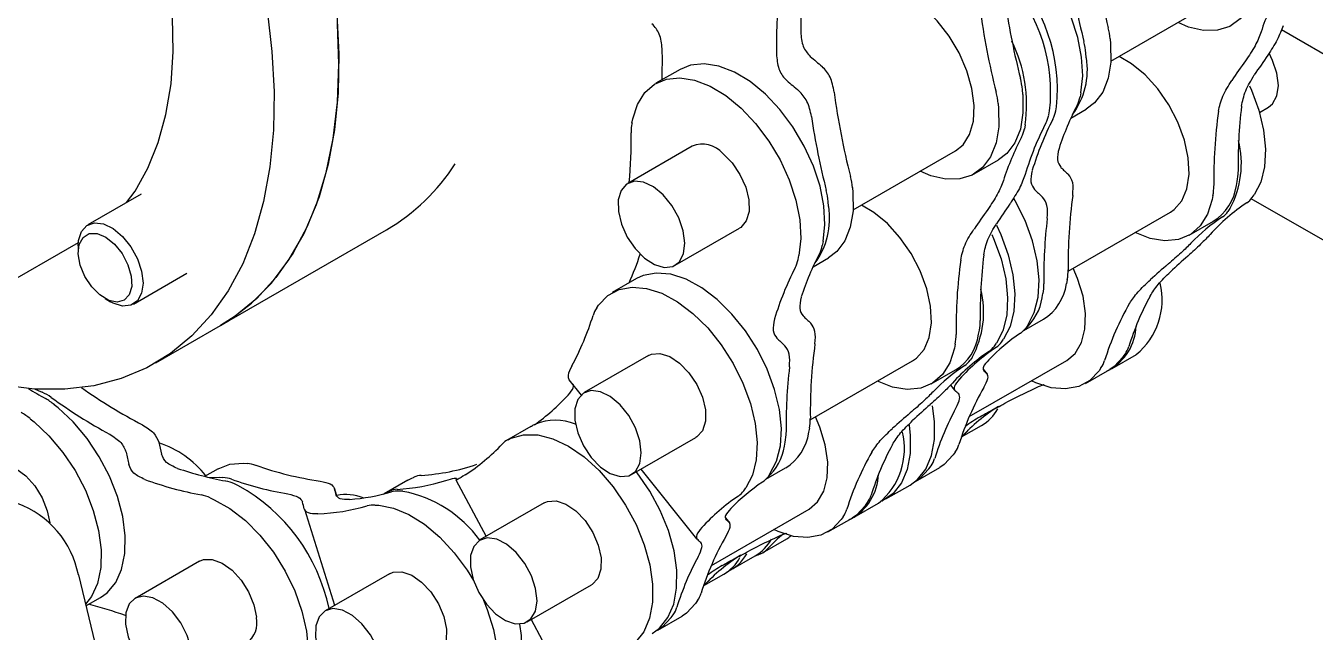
# Model space of a CAD drawing. Header units: millimetres. Extents: x 0 to 11880, y 0 to 8400.
# Drawn here: x 6542.7 to 6655.5, y 1397 to 1450.1 of the extents above; entities that cross this region are included whole.
import ezdxf

# ---------------------------------------------------------------- set-up
doc = ezdxf.new("R2010")
doc.units = ezdxf.units.MM
doc.header["$LTSCALE"] = 20
doc.layers.add('ANNOTAZIONI', color=7, linetype='Continuous')
doc.styles.get("Standard").update_dxf_attribs({"font": 'arial.ttf'})
doc.dimstyles.new('SLDDIMSTYLE2', dxfattribs={"dimtxt": 0.18, "dimasz": 66.04, "dimexe": 0, "dimexo": 0.0625, "dimgap": 0, "dimtad": 0, "dimtih": 1, "dimtoh": 1, "dimdec": 0, "dimrnd": 1e-09, "dimzin": 0, "dimdsep": 46, "dimtxsty": 'Standard', "dimsah": 1, "dimcen": 0.09, "dimadec": 0, "dimazin": 0, "dimtfac": 66.04, "dimtdec": 0, "dimtofl": 0, "dimtmove": 0, "dimatfit": 3, "dimfxl": 1, "dimfrac": 2, "dimtolj": 1, "dimtzin": 0, "dimarcsym": 0})

msp = doc.modelspace()

# ---------------------------------------------------------------- linework, layer by layer
at = {"color": 7, "linetype": 'Continuous', "lineweight": 25}
for p, q in [((6637.64, 1447.01), (6646.59, 1452.17)), ((6652.55, 1449.79), (6704.48, 1419.81)), ((6637.58, 1448.96), (6637.61, 1448.53)), ((6635.49, 1447.31), (6635.46, 1447.74)), ((6599.96, 1446.3), (6597.84, 1445.08)), ((6629.94, 1444.1), (6629.9, 1444.53)), ((6635.01, 1444.25), (6634.94, 1443.89)), ((6627.78, 1443.3), (6627.81, 1442.87)), ((6632.2, 1442.31), (6632.27, 1442.67)), ((6632.82, 1442.67), (6632.89, 1443.02)), ((6634.13, 1442.03), (6635.48, 1442.81)), ((6650.63, 1442.53), (6651.43, 1442.99)), ((6595.75, 1441.6), (6595.83, 1441.96)), ((6630.15, 1441.44), (6630.08, 1441.08)), ((6601.02, 1439.57), (6595.39, 1436.32)), ((6615.09, 1433.99), (6624.05, 1439.16)), ((6625.68, 1437.15), (6627.8, 1438.37)), ((6615.04, 1435.95), (6615.07, 1435.52)), ((6648.61, 1436.12), (6648.68, 1436.48)), ((6552.83, 1435.38), (6548.16, 1432.68)), ((6612.95, 1434.29), (6612.91, 1434.72)), ((6646.56, 1435.26), (6646.49, 1434.9)), ((6671.95, 1422.26), (6649.91, 1434.98)), ((6649.99, 1435.08), (6650.17, 1435.33)), ((6633.9, 1428.63), (6642.84, 1433.79)), ((6648.05, 1434.11), (6647.87, 1433.85)), ((6559.77, 1423.88), (6574.29, 1432.26)), ((6599.53, 1429.15), (6605.16, 1432.4)), ((6644.48, 1431.78), (6646.6, 1433)), ((6527.62, 1419.75), (6547.34, 1431.14)), ((6612.47, 1431.24), (6612.4, 1430.88)), ((6547.33, 1430.85), (6547.33, 1430.29)), ((6610.28, 1429.65), (6610.35, 1430.01)), ((6611.59, 1429.01), (6612.94, 1429.79)), ((6552.16, 1425.76), (6556.83, 1428.45)), ((6596.15, 1427.98), (6594.02, 1426.76)), ((6633.82, 1427.9), (6633.75, 1427.54)), ((6631.63, 1426.32), (6631.7, 1426.68)), ((6549.67, 1426.24), (6550.16, 1425.95)), ((6592.67, 1425.41), (6592.84, 1425.66)), ((6630.01, 1423.43), (6631.73, 1424.42)), ((6554.11, 1420.61), (6559.77, 1423.88)), ((6626.07, 1423.11), (6626.14, 1423.47)), ((6630.37, 1423.9), (6630.19, 1423.65)), ((6624.02, 1422.24), (6623.95, 1421.89)), ((6627.45, 1422.07), (6627.62, 1422.32)), ((6628.07, 1422.42), (6628.25, 1422.68)), ((6597.2, 1421.25), (6591.58, 1418)), ((6625.5, 1421.09), (6625.33, 1420.84)), ((6637.74, 1420.12), (6639.87, 1421.34)), ((6638.72, 1421.13), (6638.9, 1421.38)), ((6611.35, 1415.62), (6620.3, 1420.78)), ((6621.93, 1418.77), (6624.06, 1419.99)), ((6625.25, 1415.9), (6633.78, 1420.82)), ((6626.84, 1419.61), (6626.49, 1420.06)), ((6635.42, 1418.81), (6637.54, 1420.03)), ((6636.77, 1420.16), (6636.6, 1419.9)), ((6637.46, 1419.97), (6637.28, 1419.88)), ((6590.22, 1419.13), (6591.3, 1417.79)), ((6623.6, 1418.65), (6623.96, 1418.21)), ((6543.57, 1418.31), (6543.83, 1418.2)), ((6543.83, 1418.2), (6544.18, 1418.04)), ((6545.58, 1416.66), (6545.23, 1416.94)), ((6543.11, 1415.72), (6543.46, 1415.43)), ((6586.91, 1415.04), (6584.79, 1413.81)), ((6587.31, 1415.23), (6587.04, 1415.11)), ((6611.28, 1414.89), (6611.2, 1414.53)), ((6624.58, 1414.12), (6626.33, 1415.13)), ((6584.92, 1413.88), (6585.19, 1414)), ((6595.71, 1410.83), (6601.34, 1414.08)), ((6609.08, 1413.3), (6609.16, 1413.66)), ((6624.03, 1412.8), (6623.85, 1412.55)), ((6559.55, 1411.34), (6558.38, 1410.66)), ((6561.78, 1411.82), (6562.1, 1411.8)), ((6596.52, 1411.29), (6601.41, 1405.2)), ((6607.47, 1410.42), (6609.19, 1411.41)), ((6607.82, 1410.89), (6607.65, 1410.64)), ((6620.55, 1410.23), (6622.67, 1411.45)), ((6621.73, 1411.32), (6621.91, 1411.58)), ((6558.78, 1410.57), (6559.66, 1410.6)), ((6559.66, 1410.6), (6559.98, 1410.58)), ((6561.34, 1409.85), (6560.99, 1410.01)), ((6569.95, 1408.96), (6569.74, 1409.64)), ((6576.15, 1410.34), (6574.08, 1409.14)), ((6576.15, 1410.34), (6576.43, 1410.48)), ((6576.43, 1410.48), (6576.69, 1410.6)), ((6580.36, 1410.36), (6583.01, 1405.42)), ((6605.53, 1409.41), (6605.7, 1409.66)), ((6617.95, 1408.69), (6620.07, 1409.91)), ((6558.87, 1408.79), (6559.22, 1408.63)), ((6574.02, 1409.11), (6574.31, 1409.26)), ((6574.31, 1409.26), (6574.57, 1409.38)), ((6575.72, 1409.36), (6575.4, 1409.38)), ((6617.62, 1408.52), (6617.66, 1408.54)), ((6567.1, 1407.79), (6569.75, 1399.38)), ((6573.28, 1408.16), (6573.6, 1408.14)), ((6588.08, 1408.35), (6582.45, 1405.1)), ((6602.71, 1402.88), (6611.24, 1407.81)), ((6615.2, 1407.1), (6617.32, 1408.33)), ((6616.18, 1408.12), (6616.35, 1408.37)), ((6604.3, 1406.6), (6603.95, 1407.04)), ((6612.87, 1405.8), (6615, 1407.02)), ((6614.23, 1407.14), (6614.05, 1406.89)), ((6614.92, 1406.96), (6614.73, 1406.87)), ((6607.18, 1403.98), (6609.3, 1405.21)), ((6557.93, 1403.24), (6552.3, 1399.99)), ((6604.41, 1402.48), (6606.53, 1403.71)), ((6606.78, 1403.79), (6606.45, 1403.66)), ((6606.78, 1403.79), (6607.05, 1403.91)), ((6547.35, 1402.05), (6566.27, 1322.67)), ((6574.55, 1402.15), (6568.92, 1398.9)), ((6602.04, 1401.11), (6603.79, 1402.12)), ((6586.59, 1397.93), (6592.22, 1401.18)), ((6547.99, 1399.33), (6549.28, 1400.07)), ((6601.49, 1399.79), (6601.31, 1399.53)), ((6598.01, 1397.22), (6600.13, 1398.44)), ((6599.19, 1398.31), (6599.37, 1398.56)), ((6586.93, 1398.13), (6589.01, 1394.26))]:
    msp.add_line(p, q, dxfattribs=at)
at = {"color": 7, "linetype": 'Continuous', "lineweight": 25, "flags": 128}
for points in [[(6551.55, 1434.64), (6552.29, 1435.65), (6553.42, 1437.65), (6554.33, 1439.89), (6555, 1442.36), (6555.44, 1445.03), (6555.62, 1447.87), (6555.56, 1450.86), (6555.25, 1453.98), (6554.7, 1457.19), (6553.91, 1460.46), (6553.76, 1460.98)], [(6635.01, 1444.25), (6635.17, 1445.73), (6635.08, 1447.36), (6634.74, 1449.09), (6634.16, 1450.86), (6633.36, 1452.61), (6632.37, 1454.27), (6631.22, 1455.8), (6629.96, 1457.14), (6629.75, 1457.33)], [(6650.36, 1455.89), (6650.37, 1454.3), (6650.14, 1452.87), (6649.66, 1451.67), (6648.95, 1450.72), (6648.04, 1450.06), (6646.96, 1449.72), (6645.74, 1449.7), (6644.43, 1450.01), (6643.51, 1450.4)], [(6624.05, 1439.16), (6624.71, 1439.7), (6625.28, 1440.61), (6625.61, 1441.77), (6625.68, 1443.13), (6625.49, 1444.62), (6625.05, 1446.18), (6624.37, 1447.74), (6623.49, 1449.21), (6622.45, 1450.54), (6621.3, 1451.66), (6620.1, 1452.51), (6618.89, 1453.06), (6617.74, 1453.28), (6616.7, 1453.16), (6616.11, 1452.91)], [(6563.84, 1451.51), (6564.27, 1447.88), (6564.46, 1444.36), (6564.4, 1440.98), (6564.09, 1437.76), (6563.53, 1434.72), (6562.74, 1431.89), (6561.71, 1429.28), (6560.44, 1426.91), (6558.96, 1424.8), (6557.27, 1422.97), (6555.39, 1421.43), (6553.32, 1420.18), (6551.07, 1419.24), (6548.68, 1418.61), (6546.15, 1418.3), (6543.49, 1418.31), (6540.74, 1418.65)], [(6569.93, 1451.15), (6570.12, 1447.63), (6570.06, 1444.25), (6569.75, 1441.02), (6569.19, 1437.99), (6568.39, 1435.15), (6567.36, 1432.54), (6566.1, 1430.18), (6564.62, 1428.07), (6562.93, 1426.24), (6561.04, 1424.69), (6559.77, 1423.88)], [(6559.77, 1423.88), (6560.54, 1424.35), (6562.48, 1425.82), (6564.22, 1427.59), (6565.75, 1429.62), (6567.07, 1431.93), (6568.16, 1434.48), (6569.01, 1437.26), (6569.63, 1440.25), (6570, 1443.42), (6570.12, 1446.77), (6570, 1450.26)], [(6637.61, 1448.53), (6637.63, 1446.94), (6637.4, 1445.52), (6636.92, 1444.31), (6636.21, 1443.36), (6635.48, 1442.81)], [(6642.84, 1433.79), (6643.18, 1434.02), (6643.85, 1434.8), (6644.29, 1435.85), (6644.48, 1437.13), (6644.41, 1438.57), (6644.07, 1440.11), (6643.5, 1441.68), (6642.7, 1443.2), (6641.73, 1444.6), (6640.63, 1445.82), (6639.44, 1446.79), (6638.36, 1447.42)], [(6651.43, 1442.99), (6651.78, 1443.28), (6652.16, 1443.97), (6652.29, 1444.89), (6652.16, 1445.96), (6651.78, 1447.09), (6651.47, 1447.71)], [(6612.47, 1431.24), (6612.63, 1432.72), (6612.54, 1434.35), (6612.2, 1436.08), (6611.62, 1437.84), (6610.82, 1439.59), (6609.83, 1441.26), (6608.68, 1442.78), (6607.42, 1444.12), (6606.08, 1445.23), (6604.71, 1446.06), (6603.35, 1446.58), (6602.06, 1446.79), (6600.88, 1446.68), (6599.96, 1446.3)], [(6595.83, 1441.96), (6596.23, 1443.24), (6596.87, 1444.27), (6597.73, 1445.01), (6598.76, 1445.45), (6599.94, 1445.57), (6601.23, 1445.36), (6602.58, 1444.83), (6603.95, 1444), (6605.29, 1442.9), (6606.56, 1441.56), (6607.71, 1440.03), (6608.7, 1438.37), (6609.49, 1436.62), (6610.07, 1434.85), (6610.42, 1433.12), (6610.51, 1431.49), (6610.35, 1430.01)], [(6649.76, 1444.87), (6649.93, 1444.49), (6650.57, 1442.72), (6650.99, 1440.98), (6651.16, 1439.31), (6651.07, 1437.78), (6650.74, 1436.44), (6650.17, 1435.33)], [(6629.94, 1444.1), (6629.95, 1442.51), (6629.72, 1441.08), (6629.24, 1439.88), (6628.53, 1438.93), (6627.8, 1438.37)], [(6627.81, 1442.87), (6627.83, 1441.28), (6627.6, 1439.86), (6627.12, 1438.65), (6626.41, 1437.71), (6625.5, 1437.05), (6624.42, 1436.71), (6623.2, 1436.69), (6621.88, 1436.99), (6620.96, 1437.38)], [(6603.7, 1438.94), (6604.51, 1438.12), (6605.2, 1437.1), (6605.71, 1435.99), (6605.98, 1434.87), (6605.99, 1433.86), (6605.74, 1433.03), (6605.26, 1432.47), (6605.16, 1432.4)], [(6596.85, 1429.78), (6597.72, 1429.22), (6598.57, 1428.97), (6599.32, 1429.05), (6599.9, 1429.46), (6600.27, 1430.17), (6600.39, 1431.1), (6600.24, 1432.17), (6599.85, 1433.3), (6599.25, 1434.38), (6598.49, 1435.31), (6597.63, 1436.01), (6596.76, 1436.42), (6595.96, 1436.51), (6595.28, 1436.26), (6594.8, 1435.69), (6594.56, 1434.87), (6594.57, 1433.85), (6594.84, 1432.74), (6595.34, 1431.62), (6596.03, 1430.61), (6596.85, 1429.78)], [(6615.07, 1435.52), (6615.09, 1433.93), (6614.85, 1432.5), (6614.37, 1431.3), (6613.67, 1430.35), (6612.94, 1429.79)], [(6630.37, 1423.9), (6630.94, 1425.01), (6631.27, 1426.35), (6631.36, 1427.88), (6631.19, 1429.55), (6630.77, 1431.29), (6630.13, 1433.06), (6629.27, 1434.79), (6629.15, 1434.99)], [(6646.49, 1434.9), (6646.08, 1433.62), (6645.44, 1432.59), (6644.59, 1431.85), (6643.55, 1431.41), (6642.37, 1431.29), (6641.08, 1431.5), (6639.76, 1432.01)], [(6620.3, 1420.78), (6620.64, 1421.01), (6621.31, 1421.79), (6621.75, 1422.84), (6621.94, 1424.11), (6621.86, 1425.56), (6621.53, 1427.1), (6620.96, 1428.66), (6620.16, 1430.18), (6619.19, 1431.58), (6618.09, 1432.8), (6616.9, 1433.78), (6615.82, 1434.41)], [(6547.33, 1430.85), (6547.36, 1431.32), (6547.61, 1432.11), (6548.09, 1432.64), (6548.74, 1432.87), (6549.53, 1432.77), (6550.37, 1432.36), (6551.19, 1431.66), (6551.92, 1430.76), (6552.5, 1429.71), (6552.86, 1428.62), (6552.99, 1427.59), (6552.86, 1426.7), (6552.5, 1426.03), (6551.92, 1425.65), (6551.19, 1425.58), (6550.37, 1425.84), (6550.16, 1425.95)], [(6627.63, 1432.65), (6628.01, 1431.84), (6628.65, 1430.07), (6629.07, 1428.32), (6629.24, 1426.65), (6629.15, 1425.12), (6628.82, 1423.78), (6628.25, 1422.68)], [(6548.5, 1427.27), (6547.91, 1428.18), (6547.5, 1429.17), (6547.33, 1430.14), (6547.42, 1430.97), (6547.75, 1431.59), (6548.28, 1431.92), (6548.97, 1431.92), (6549.73, 1431.6), (6550.49, 1431), (6551.16, 1430.17), (6551.66, 1429.2), (6551.95, 1428.21), (6552, 1427.3), (6551.79, 1426.56), (6551.35, 1426.09), (6550.73, 1425.92), (6549.99, 1426.08), (6549.22, 1426.55), (6548.5, 1427.27)], [(6627.22, 1431.85), (6627.38, 1431.48), (6628.03, 1429.71), (6628.45, 1427.96), (6628.61, 1426.3), (6628.53, 1424.77), (6628.2, 1423.42), (6627.62, 1422.32)], [(6633.78, 1420.82), (6634.52, 1421.44), (6635.07, 1422.38), (6635.37, 1423.56), (6635.41, 1424.93), (6635.2, 1426.44), (6634.73, 1428), (6634.35, 1428.89)], [(6607.82, 1410.89), (6608.4, 1411.99), (6608.73, 1413.34), (6608.82, 1414.87), (6608.65, 1416.53), (6608.23, 1418.28), (6607.58, 1420.05), (6606.73, 1421.78), (6605.68, 1423.41), (6604.5, 1424.88), (6603.21, 1426.16), (6601.85, 1427.18), (6600.48, 1427.92), (6599.14, 1428.36), (6597.88, 1428.47), (6596.74, 1428.25), (6596.15, 1427.98)], [(6592.84, 1425.66), (6593.64, 1426.49), (6594.62, 1427.03), (6595.76, 1427.24), (6597.02, 1427.13), (6598.36, 1426.7), (6599.73, 1425.96), (6601.08, 1424.93), (6602.38, 1423.66), (6603.56, 1422.18), (6604.6, 1420.55), (6605.46, 1418.82), (6606.11, 1417.06), (6606.53, 1415.31), (6606.69, 1413.64), (6606.61, 1412.11), (6606.28, 1410.77), (6605.7, 1409.66)], [(6597.2, 1421.25), (6597.45, 1421.36), (6598.2, 1421.43), (6599.05, 1421.16), (6599.92, 1420.58), (6600.74, 1419.74)], [(6623.95, 1421.89), (6623.54, 1420.61), (6622.9, 1419.58), (6622.05, 1418.83), (6621.01, 1418.4), (6619.83, 1418.28), (6618.54, 1418.49), (6617.22, 1419)], [(6638.72, 1421.13), (6637.93, 1420.29), (6637.54, 1420.03)], [(6636.6, 1419.9), (6635.81, 1419.07), (6634.82, 1418.54), (6633.68, 1418.32), (6632.42, 1418.43), (6631.08, 1418.87), (6630.7, 1419.04)], [(6600.74, 1419.74), (6601.42, 1418.72), (6601.91, 1417.61), (6602.17, 1416.49), (6602.17, 1415.49), (6601.91, 1414.67), (6601.42, 1414.12), (6601.34, 1414.08)], [(6592.18, 1412.33), (6592.99, 1411.49), (6593.86, 1410.91), (6594.71, 1410.65), (6595.47, 1410.72), (6596.06, 1411.11), (6596.44, 1411.8), (6596.57, 1412.72), (6596.44, 1413.79), (6596.06, 1414.92), (6595.47, 1416), (6594.71, 1416.94), (6593.86, 1417.66), (6592.99, 1418.08), (6592.18, 1418.18), (6591.5, 1417.95), (6591.01, 1417.4), (6590.75, 1416.59), (6590.75, 1415.58), (6591.01, 1414.47), (6591.5, 1413.35), (6592.18, 1412.33)], [(6549.28, 1400.07), (6549.85, 1400.47), (6550.6, 1401.37), (6551.12, 1402.52), (6551.41, 1403.91), (6551.44, 1405.47), (6551.22, 1407.16), (6550.76, 1408.91), (6550.07, 1410.68), (6549.17, 1412.39), (6548.1, 1413.99), (6546.89, 1415.43), (6545.58, 1416.66)], [(6620.07, 1409.91), (6620.71, 1410.39), (6621.44, 1411.31), (6621.95, 1412.49), (6622.21, 1413.89), (6622.21, 1415.47), (6622.04, 1416.84)], [(6543.46, 1415.43), (6544.76, 1414.21), (6545.98, 1412.77), (6547.05, 1411.17), (6547.95, 1409.45), (6548.64, 1407.69), (6549.1, 1405.93), (6549.32, 1404.24), (6549.29, 1402.68), (6549, 1401.3), (6548.48, 1400.14), (6547.96, 1399.47)], [(6611.24, 1407.81), (6611.97, 1408.43), (6612.52, 1409.36), (6612.83, 1410.54), (6612.87, 1411.92), (6612.65, 1413.43), (6612.18, 1414.99), (6611.81, 1415.88)], [(6585.19, 1414), (6586.28, 1414.32), (6587.51, 1414.3), (6588.83, 1413.96), (6590.2, 1413.31), (6591.56, 1412.37), (6592.88, 1411.17), (6594.1, 1409.75), (6595.19, 1408.16), (6596.11, 1406.45), (6596.82, 1404.69), (6597.31, 1402.93), (6597.55, 1401.23), (6597.54, 1399.66), (6597.28, 1398.25), (6596.78, 1397.07), (6596.05, 1396.15), (6595.12, 1395.53)], [(6586.91, 1415.04), (6586.97, 1415.07), (6587.04, 1415.11)], [(6619.99, 1415.14), (6620.09, 1414.25), (6620.08, 1412.67), (6619.82, 1411.27), (6619.32, 1410.09), (6618.59, 1409.17), (6617.66, 1408.54)], [(6624.71, 1414.26), (6625.1, 1414.64), (6625.17, 1414.72)], [(6623.85, 1412.55), (6623.06, 1411.71), (6622.67, 1411.45)], [(6539.84, 1411.53), (6540.23, 1411.68), (6541.01, 1411.68), (6541.87, 1411.35), (6542.73, 1410.71), (6543.53, 1409.83), (6544.17, 1408.78), (6544.62, 1407.66), (6544.83, 1406.59)], [(6559.55, 1411.34), (6560.59, 1411.74), (6561.78, 1411.82)], [(6597.52, 1396.9), (6598.17, 1397.38), (6598.9, 1398.3), (6599.4, 1399.48), (6599.66, 1400.88), (6599.67, 1402.46), (6599.43, 1404.16), (6598.94, 1405.92), (6598.23, 1407.68), (6597.31, 1409.38), (6596.22, 1410.97), (6596.14, 1411.07)], [(6621.73, 1411.32), (6620.94, 1410.49), (6620.55, 1410.23)], [(6559.22, 1408.63), (6560.59, 1407.86), (6561.94, 1406.81), (6563.22, 1405.51), (6564.4, 1404.02), (6565.42, 1402.38), (6566.26, 1400.64), (6566.89, 1398.87), (6567.28, 1397.13), (6567.42, 1395.47), (6567.31, 1393.96), (6566.95, 1392.64), (6566.36, 1391.56), (6565.55, 1390.75), (6564.54, 1390.25), (6563.39, 1390.07), (6562.12, 1390.21), (6560.77, 1390.68)], [(6588.08, 1408.35), (6588.36, 1408.47), (6589.12, 1408.52), (6589.98, 1408.24), (6590.85, 1407.65), (6591.65, 1406.8), (6592.33, 1405.77)], [(6573.6, 1408.14), (6574.9, 1407.89), (6576.25, 1407.33), (6577.62, 1406.48), (6578.96, 1405.35), (6580.21, 1403.99), (6581.35, 1402.45), (6581.9, 1401.55)], [(6616.18, 1408.12), (6615.38, 1407.28), (6615, 1407.02)], [(6614.05, 1406.89), (6613.26, 1406.06), (6612.28, 1405.52), (6611.14, 1405.31), (6609.88, 1405.42), (6608.54, 1405.85), (6608.16, 1406.03)], [(6582.35, 1400.51), (6583.02, 1399.48), (6583.83, 1398.63), (6584.7, 1398.04), (6585.55, 1397.76), (6586.32, 1397.81), (6586.92, 1398.19), (6587.31, 1398.86), (6587.45, 1399.78), (6587.33, 1400.84), (6586.97, 1401.97), (6586.38, 1403.05), (6585.63, 1404), (6584.79, 1404.73), (6583.92, 1405.17), (6583.1, 1405.29), (6582.41, 1405.07), (6581.91, 1404.54), (6581.64, 1403.74), (6581.62, 1402.74), (6581.87, 1401.63), (6582.35, 1400.51)], [(6592.33, 1405.77), (6592.81, 1404.65), (6593.05, 1403.54), (6593.04, 1402.54), (6592.77, 1401.74), (6592.27, 1401.21), (6592.22, 1401.18)], [(6557.93, 1403.24), (6558.28, 1403.38), (6559.05, 1403.4), (6559.91, 1403.08), (6560.78, 1402.46), (6561.57, 1401.59), (6562.23, 1400.55), (6562.69, 1399.43), (6562.91, 1398.33)], [(6574.55, 1402.15), (6574.86, 1402.28), (6575.63, 1402.31), (6576.49, 1402.01), (6577.36, 1401.41), (6578.16, 1400.55), (6578.82, 1399.51), (6579.29, 1398.39)], [(6602.17, 1401.25), (6602.56, 1401.62), (6602.63, 1401.7)], [(6551.46, 1397.73), (6551.68, 1396.63), (6552.14, 1395.51), (6552.79, 1394.47), (6553.59, 1393.6), (6554.46, 1392.98), (6555.31, 1392.66), (6556.09, 1392.68), (6556.71, 1393.03), (6557.12, 1393.67), (6557.29, 1394.57), (6557.2, 1395.62), (6556.86, 1396.74), (6556.29, 1397.84), (6555.56, 1398.81), (6554.72, 1399.56), (6553.85, 1400.03), (6553.02, 1400.18), (6552.31, 1400), (6551.79, 1399.5), (6551.5, 1398.72), (6551.46, 1397.73)], [(6582.76, 1399.84), (6583.09, 1399.02), (6583.65, 1397.25), (6583.97, 1395.53), (6584.04, 1393.91), (6583.85, 1392.45), (6583.42, 1391.2), (6582.76, 1390.19), (6581.89, 1389.48), (6580.83, 1389.07), (6579.64, 1388.98)], [(6601.31, 1399.53), (6600.52, 1398.7), (6600.13, 1398.44)], [(6568.32, 1395.48), (6568.79, 1394.36), (6569.45, 1393.32), (6570.25, 1392.46), (6571.12, 1391.86), (6571.98, 1391.56), (6572.75, 1391.59), (6573.36, 1391.96), (6573.76, 1392.62), (6573.92, 1393.52), (6573.81, 1394.58), (6573.46, 1395.71), (6572.88, 1396.8), (6572.14, 1397.76), (6571.3, 1398.5), (6570.43, 1398.95), (6569.6, 1399.09), (6568.91, 1398.89), (6568.39, 1398.37), (6568.11, 1397.58), (6568.08, 1396.59), (6568.32, 1395.48)], [(6579.29, 1398.39), (6579.53, 1397.29), (6579.5, 1396.29), (6579.22, 1395.5), (6578.7, 1394.98), (6578.69, 1394.98)], [(6583.99, 1390.69), (6584.01, 1390.7), (6584.88, 1391.42), (6585.54, 1392.42), (6585.97, 1393.67), (6586.16, 1395.13), (6586.09, 1396.75), (6585.94, 1397.74)], [(6599.19, 1398.31), (6598.4, 1397.48), (6598.01, 1397.22)]]:
    msp.add_lwpolyline(points, dxfattribs=at)
at = {"color": 7, "linetype": 'Continuous', "lineweight": 25}
for centre, radius, start, end in [((6700.11, 1465.86), 64.69, 187.5869, 194.2445), ((6617.75, 1444.47), 15.21, 354.5495, 43.3509), ((6698.71, 1464.8), 65.43, 188.4489, 194.2208), ((6653.67, 1449.83), 43.16, 173.8273, 180.3408), ((6617.86, 1444.32), 14.51, 353.4485, 42.2233), ((6652.26, 1448.56), 43.87, 173.8654, 181.401), ((6674.93, 1441.7), 25.41, 152.6494, 161.9248), ((6690.31, 1460.21), 64.69, 187.5869, 194.2445), ((6693.15, 1461.59), 65.43, 188.4489, 194.2208), ((6631.34, 1448.4), 6.26, 5.1476, 14.3316), ((6551.88, 1447.07), 46.53, 357.9241, 1.2938), ((6617.35, 1443.18), 12.91, 352.2733, 25.6682), ((6629.22, 1447.17), 6.26, 5.1476, 14.3316), ((6628.99, 1446.27), 6.59, 323.4587, 9.0865), ((6623.66, 1443.97), 6.26, 5.1476, 14.3316), ((6677.56, 1452.85), 64.69, 187.5869, 194.2445), ((6621.54, 1442.74), 6.26, 5.1476, 14.3316), ((6632.23, 1444.43), 2.77, 333.0055, 348.8512), ((6630.1, 1443.2), 2.77, 333.0055, 348.8512), ((6657.26, 1431.5), 25.41, 152.6494, 161.9248), ((6689, 1436.78), 42.36, 172.0583, 180.8884), ((6691.84, 1437.98), 43.08, 173.2146, 180.842), ((6599.72, 1440.82), 4.04, 168.7549, 181.0559), ((6676.17, 1451.78), 65.43, 188.4489, 194.2208), ((6654.93, 1429.73), 25.86, 152.7081, 163.4302), ((6655.55, 1430.09), 25.86, 152.7081, 163.4302), ((6629.48, 1442.84), 2.77, 333.0055, 348.8512), ((6551.77, 1440.12), 43.91, 355.1321, 0.8052), ((6652.39, 1428.69), 25.41, 152.6494, 161.9248), ((6627.36, 1441.62), 2.77, 333.0055, 348.8512), ((6640.7, 1438.08), 8.35, 331.5788, 13.8593), ((6601.92, 1437.39), 2.36, 41.0526, 112.4676), ((6565.19, 1447.72), 17.94, 300.4747, 327.3373), ((6608.8, 1435.38), 6.26, 5.1476, 14.3316), ((6644.72, 1437.27), 4.04, 348.7549, 1.0559), ((6606.68, 1434.16), 6.26, 5.1476, 14.3316), ((6642.6, 1436.04), 4.04, 348.7549, 1.0559), ((6644.28, 1436.71), 4.37, 301.9996, 352.3203), ((6676.26, 1429.42), 42.36, 172.0583, 180.8884), ((6659.18, 1420.23), 17.33, 123.8792, 137.8858), ((6648.52, 1436.1), 1.79, 304.0729, 325.2668), ((6606.45, 1433.25), 6.59, 323.4587, 9.0865), ((6656.98, 1419.1), 17.21, 123.8483, 135.8788), ((6646.4, 1434.87), 1.79, 304.0729, 325.2668), ((6674.85, 1428.17), 43.08, 173.2146, 180.842), ((6571.51, 1438.31), 26.27, 335.9525, 341.8516), ((6634.71, 1418.49), 25.41, 152.6494, 161.9248), ((6609.68, 1431.41), 2.77, 333.0055, 348.8512), ((6669.29, 1424.96), 43.08, 173.2146, 180.842), ((6633.01, 1417.08), 25.86, 152.7081, 163.4302), ((6607.56, 1430.19), 2.77, 333.0055, 348.8512), ((6666.46, 1423.76), 42.36, 172.0583, 180.8884), ((6629.86, 1428.69), 4.04, 348.7549, 1.0559), ((6618.16, 1425.06), 8.35, 331.5788, 13.8593), ((6627.74, 1427.46), 4.04, 348.7549, 1.0559), ((6629.42, 1428.13), 4.37, 301.9996, 352.3203), ((6635.99, 1426.1), 6.13, 309.1721, 13.9016), ((6594.63, 1424.06), 2.38, 145.4237, 162.9385), ((6626.99, 1427.05), 4.7, 311.8477, 350.9793), ((6660.9, 1413.4), 24.94, 150.1281, 162.7055), ((6663.42, 1414.46), 25.37, 151.7772, 162.6381), ((6568.14, 1432.33), 25.37, 331.7772, 342.6381), ((6622.18, 1424.25), 4.04, 348.7549, 1.0559), ((6639.31, 1408.9), 17.21, 123.8483, 135.8788), ((6628.72, 1424.67), 1.79, 304.0729, 325.2668), ((6635.2, 1424.04), 4.66, 299.046, 357.6259), ((6653.71, 1416.41), 42.36, 172.0583, 180.8884), ((6620.06, 1423.03), 4.04, 348.7549, 1.0559), ((6621.74, 1423.69), 4.37, 301.9996, 352.3203), ((6625.98, 1423.09), 1.79, 304.0729, 325.2668), ((6626.6, 1423.45), 1.79, 304.0729, 325.2668), ((6636.93, 1422.73), 2.38, 325.4237, 342.9385), ((6636.64, 1407.22), 17.33, 123.8792, 137.8858), ((6637.26, 1407.57), 17.33, 123.8792, 137.8858), ((6652.31, 1415.16), 43.08, 173.2146, 180.842), ((6634.44, 1406.09), 17.21, 123.8483, 135.8788), ((6623.85, 1421.86), 1.79, 304.0729, 325.2668), ((6634.81, 1421.51), 2.38, 325.4237, 342.9385), ((6567.77, 1459.05), 47.66, 238.6367, 240.7024), ((6542.18, 1413.72), 4.76, 54.1341, 65.1672), ((6574.38, 1458.53), 50.42, 234.3096, 241.1768), ((6575.92, 1458.82), 49.32, 234.9548, 242.2267), ((6577.29, 1429.43), 17.36, 304.893, 317.8792), ((6648.16, 1406.04), 24.94, 150.1281, 162.7055), ((6541.78, 1412.78), 5.41, 50.3157, 60.4456), ((6646.44, 1404.66), 25.37, 151.7772, 162.6381), ((6637.1, 1402.32), 17.21, 122.7243, 136.7966), ((6624.43, 1418.38), 3.77, 300.3554, 331.2933), ((6539.66, 1411.56), 5.41, 50.3157, 60.4456), ((6589.07, 1410.89), 4.69, 68.3255, 112.1247), ((6607.31, 1415.67), 4.04, 348.7549, 1.0559), ((6634.7, 1401.48), 16.73, 120.5666, 125.8271), ((6605.19, 1414.45), 4.04, 348.7549, 1.0559), ((6606.88, 1415.11), 4.37, 301.9996, 352.3203), ((6613.45, 1413.08), 6.13, 309.1721, 13.9016), ((6551.66, 1405.37), 8.67, 38.109, 71.713), ((6571.86, 1425.28), 17.21, 302.7243, 316.7966), ((6585.64, 1412.34), 1.7, 114.9067, 136.8809), ((6604.44, 1414.04), 4.7, 311.8466, 350.9794), ((6640.88, 1401.45), 25.37, 151.7772, 162.6381), ((6622.07, 1414.15), 2.38, 325.4237, 342.9385), ((6638.36, 1400.38), 24.94, 150.1281, 162.7055), ((6619.95, 1412.93), 2.38, 325.4237, 342.9385), ((6565.79, 1440.12), 30.37, 251.2001, 259.4344), ((6561.9, 1408.97), 2.83, 70.2803, 85.8738), ((6572.79, 1439.71), 29.77, 250.5032, 261.6767), ((6577.44, 1408.95), 1.81, 93.4826, 114.5036), ((6576.15, 1429.32), 18.6, 273.639, 288.9367), ((6612.66, 1411.03), 4.66, 299.046, 357.6259), ((6563.8, 1439.44), 30.93, 249.8655, 259.381), ((6559.78, 1407.75), 2.83, 70.2803, 85.8738), ((6559.59, 1407.01), 3.31, 65.0599, 79.1154), ((6570.82, 1439.01), 30.32, 250.5663, 260.2093), ((6553.58, 1395.85), 16.01, 11.6948, 61.0087), ((6574, 1428.29), 18.8, 273.6893, 286.9566), ((6616.76, 1395.88), 17.21, 123.8483, 135.8788), ((6606.18, 1411.66), 1.79, 304.0729, 325.2668), ((6557.47, 1405.79), 3.31, 65.0599, 79.1154), ((6570.72, 1404.94), 4.14, 68.2322, 100.8406), ((6569.57, 1427.4), 18.81, 274.5572, 285.8945), ((6575.32, 1407.73), 1.81, 93.4826, 114.5036), ((6575.25, 1407.38), 2, 85.9017, 105.5674), ((6573.74, 1398.83), 10.71, 35.733, 79.3408), ((6614.72, 1394.56), 17.33, 123.8792, 137.8858), ((6604.06, 1410.43), 1.79, 304.0729, 325.2668), ((6614.39, 1409.72), 2.38, 325.4237, 342.9385), ((6539.09, 1400.41), 8.41, 11.2019, 69.6856), ((6567.4, 1426.4), 19.04, 272.6907, 285.8444), ((6573.13, 1406.16), 2, 85.9017, 105.5674), ((6612.27, 1408.49), 2.38, 325.4237, 342.9385), ((6625.61, 1393.03), 24.94, 150.1281, 162.7055), ((6604.62, 1406.97), 3.78, 300.3719, 332.2039), ((6620.4, 1392.21), 17.62, 130.231, 136.7178), ((6608.45, 1406.68), 1.7, 300.0504, 314.7958), ((6606.33, 1405.45), 1.7, 294.9067, 316.8809), ((6623.89, 1391.64), 25.37, 151.7772, 162.6381), ((6614.56, 1389.3), 17.21, 122.7243, 136.7966), ((6612.16, 1388.47), 16.73, 120.5666, 125.8271), ((6601.89, 1405.37), 3.77, 300.3554, 331.2933), ((6602.54, 1405.7), 3.72, 294.5953, 330.7556), ((6540.42, 1368.24), 32.19, 69.9675, 75.9573), ((6599.53, 1401.14), 2.38, 325.4237, 342.9385), ((6597.41, 1399.91), 2.38, 325.4237, 342.9385), ((6560.7, 1397.86), 2.26, 307.2704, 11.8504)]:
    msp.add_arc(centre, radius, start, end, dxfattribs=at)
for centre, major_axis, ratio, start_param, end_param in [((6647.68, 1430.41), (47.19, -30.35), 0.134892, 3.924801, 3.958211), ((6682.64, 1416.67), (30.72, 55.07), 0.704433, 1.405964, 1.439374), ((6685.35, 1418.23), (30.72, 55.07), 0.704433, 1.426878, 1.460281), ((6644.98, 1428.85), (47.19, -30.35), 0.134892, 3.945715, 3.979118), ((6668.6, 1408.56), (40.29, -34.47), 0.03048, 3.669254, 3.702664), ((6665.89, 1407), (40.29, -34.47), 0.03048, 3.690168, 3.723571), ((6662.8, 1405.21), (30.72, 55.07), 0.704433, 1.426878, 1.460281), ((6660.1, 1403.65), (30.72, 55.07), 0.704433, 1.405964, 1.439374), ((6674.22, 1391.18), (41.68, 45.65), 0.787081, 1.43271, 1.466113), ((6671.51, 1389.62), (41.68, 45.65), 0.787081, 1.411796, 1.445206), ((6646.06, 1395.55), (40.29, -34.47), 0.03048, 3.669254, 3.702664), ((6643.35, 1393.99), (40.29, -34.47), 0.03048, 3.690168, 3.723571), ((6657.48, 1381.52), (-32.27, 39.1), 0.046831, 6.017641, 6.051051), ((6654.77, 1379.95), (-32.27, 39.1), 0.046831, 5.996734, 6.030137), ((6651.98, 1373.04), (55.01, 27), 0.815056, 1.563443, 1.596854), ((6651.68, 1378.17), (41.68, 45.65), 0.787081, 1.43271, 1.466113), ((6648.97, 1376.61), (41.68, 45.65), 0.787081, 1.411796, 1.445206), ((6550.64, 1456.54), (-7.27, 53.52), 0.063469, 2.491182, 2.524592), ((6547.93, 1454.98), (-7.27, 53.52), 0.063469, 2.470275, 2.503678), ((6556.74, 1454.42), (-23.53, 44.15), 0.069267, 3.179525, 3.212928), ((6555.35, 1455.28), (-14.94, 49.11), 0.025843, 3.476415, 3.509826), ((6552.64, 1453.72), (-14.94, 49.11), 0.025843, 3.49733, 3.530733), ((6634.93, 1368.5), (-32.27, 39.1), 0.046831, 6.017641, 6.051051), ((6632.23, 1366.94), (-32.27, 39.1), 0.046831, 5.996734, 6.030137), ((6629.44, 1360.03), (55.01, 27), 0.815056, 1.563443, 1.596854)]:
    msp.add_ellipse(centre, major_axis=major_axis, ratio=ratio, start_param=start_param, end_param=end_param, dxfattribs=at)
for points, knots in [([(6598.39, 1448.12), (6598.34, 1448.57), (6598.24, 1449.47), (6597.75, 1450.02), (6597.5, 1450.29)], [0, 0, 0, 0, 0.501325, 1, 1, 1, 1]), ([(6610.51, 1449.57), (6610.55, 1449.13), (6610.63, 1448.24), (6611.11, 1447.7), (6611.35, 1447.43)], [0, 0, 0, 0, 0.501749, 1, 1, 1, 1]), ([(6650.78, 1449.59), (6650.63, 1449.19), (6650.32, 1448.41), (6649.72, 1447.5), (6649.41, 1447.05)], [0, 0, 0, 0, 0.501749, 1, 1, 1, 1]), ([(6652.69, 1450.12), (6652.54, 1449.72), (6652.25, 1448.92), (6651.66, 1448), (6651.36, 1447.54)], [0, 0, 0, 0, 0.501325, 1, 1, 1, 1]), ([(6608.4, 1447.48), (6608.45, 1447.03), (6608.55, 1446.14), (6609.04, 1445.59), (6609.29, 1445.32)], [0, 0, 0, 0, 0.501325, 1, 1, 1, 1]), ([(6613.44, 1444.31), (6613.35, 1444.78), (6613.16, 1445.72), (6612.64, 1446.28), (6612.39, 1446.55)], [0, 0, 0, 0, 0.5010918, 1, 1, 1, 1]), ([(6649.06, 1443.07), (6649.15, 1443.51), (6649.33, 1444.4), (6649.9, 1445.34), (6650.18, 1445.81)], [0, 0, 0, 0, 0.501325, 1, 1, 1, 1]), ([(6647.04, 1442.63), (6647.14, 1443.07), (6647.34, 1443.94), (6647.92, 1444.87), (6648.21, 1445.34)], [0, 0, 0, 0, 0.501092, 1, 1, 1, 1]), ([(6611.45, 1442.17), (6611.35, 1442.64), (6611.14, 1443.59), (6610.61, 1444.15), (6610.35, 1444.43)], [0, 0, 0, 0, 0.501325, 1, 1, 1, 1]), ([(6633.1, 1439.38), (6633.02, 1439.03), (6632.85, 1438.32), (6633.13, 1437.93), (6633.27, 1437.73)], [0, 0, 0, 0, 0.501749, 1, 1, 1, 1]), ([(6630.14, 1437.11), (6630, 1436.7), (6629.71, 1435.91), (6629.11, 1434.99), (6628.82, 1434.53)], [0, 0, 0, 0, 0.501325, 1, 1, 1, 1]), ([(6630.76, 1437.46), (6630.69, 1437.1), (6630.54, 1436.38), (6630.83, 1435.98), (6630.97, 1435.77)], [0, 0, 0, 0, 0.501325, 1, 1, 1, 1]), ([(6634.3, 1435.27), (6634.33, 1435.67), (6634.39, 1436.47), (6634.08, 1436.89), (6633.93, 1437.1)], [0, 0, 0, 0, 0.5010918, 1, 1, 1, 1]), ([(6628.24, 1436.57), (6628.09, 1436.18), (6627.78, 1435.39), (6627.17, 1434.49), (6626.87, 1434.04)], [0, 0, 0, 0, 0.501749, 1, 1, 1, 1]), ([(6632.07, 1433.26), (6632.09, 1433.67), (6632.14, 1434.47), (6631.82, 1434.91), (6631.66, 1435.12)], [0, 0, 0, 0, 0.501325, 1, 1, 1, 1]), ([(6624.5, 1429.61), (6624.6, 1430.05), (6624.79, 1430.93), (6625.37, 1431.86), (6625.66, 1432.32)], [0, 0, 0, 0, 0.501092, 1, 1, 1, 1]), ([(6626.52, 1430.05), (6626.61, 1430.5), (6626.79, 1431.39), (6627.35, 1432.33), (6627.64, 1432.8)], [0, 0, 0, 0, 0.501325, 1, 1, 1, 1]), ([(6644.63, 1431.08), (6644.37, 1430.81), (6643.84, 1430.29), (6643.04, 1429.59), (6642.64, 1429.24)], [0, 0, 0, 0, 0.501749, 1, 1, 1, 1]), ([(6646.33, 1431.85), (6646.07, 1431.58), (6645.55, 1431.03), (6644.76, 1430.31), (6644.37, 1429.96)], [0, 0, 0, 0, 0.5013245, 1, 1, 1, 1]), ([(6639.28, 1425.82), (6639.49, 1426.14), (6639.93, 1426.79), (6640.7, 1427.52), (6641.09, 1427.88)], [0, 0, 0, 0, 0.501092, 1, 1, 1, 1]), ([(6641.07, 1426.46), (6641.28, 1426.79), (6641.7, 1427.46), (6642.46, 1428.21), (6642.84, 1428.58)], [0, 0, 0, 0, 0.5013245, 1, 1, 1, 1]), ([(6610.56, 1426.37), (6610.48, 1426.01), (6610.31, 1425.31), (6610.59, 1424.91), (6610.72, 1424.71)], [0, 0, 0, 0, 0.501749, 1, 1, 1, 1]), ([(6608.22, 1424.45), (6608.15, 1424.09), (6608, 1423.37), (6608.28, 1422.96), (6608.43, 1422.76)], [0, 0, 0, 0, 0.501325, 1, 1, 1, 1]), ([(6611.76, 1422.26), (6611.79, 1422.66), (6611.84, 1423.45), (6611.54, 1423.87), (6611.39, 1424.08)], [0, 0, 0, 0, 0.501092, 1, 1, 1, 1]), ([(6609.53, 1420.25), (6609.55, 1420.65), (6609.59, 1421.46), (6609.28, 1421.89), (6609.12, 1422.11)], [0, 0, 0, 0, 0.501325, 1, 1, 1, 1]), ([(6590.49, 1420.33), (6590.35, 1420.03), (6590.08, 1419.48), (6590.19, 1419.25), (6590.24, 1419.15)], [0, 0, 0, 0, 0.531719, 1, 1, 1, 1]), ([(6626.95, 1420.88), (6626.76, 1420.65), (6626.38, 1420.22), (6626.46, 1420.04), (6626.49, 1419.96)], [0, 0, 0, 0, 0.5321563, 1, 1, 1, 1]), ([(6590.17, 1417.79), (6590.36, 1418.02), (6590.72, 1418.47), (6590.64, 1418.66), (6590.6, 1418.75)], [0, 0, 0, 0, 0.531719, 1, 1, 1, 1]), ([(6623.78, 1418.84), (6623.53, 1418.56), (6623.01, 1418.02), (6622.22, 1417.3), (6621.83, 1416.95)], [0, 0, 0, 0, 0.501325, 1, 1, 1, 1]), ([(6624.41, 1419.2), (6624.22, 1418.96), (6623.84, 1418.49), (6623.93, 1418.29), (6623.98, 1418.19)], [0, 0, 0, 0, 0.5013245, 1, 1, 1, 1]), ([(6626.53, 1418.46), (6626.68, 1418.74), (6626.98, 1419.31), (6626.87, 1419.53), (6626.82, 1419.64)], [0, 0, 0, 0, 0.501092, 1, 1, 1, 1]), ([(6631.8, 1418.71), (6631.79, 1418.7), (6631.4, 1418.57), (6630.88, 1418.31), (6630.38, 1418.07)], [0, 0, 0, 0, 0.044233, 1, 1, 1, 1]), ([(6622.09, 1418.07), (6621.82, 1417.8), (6621.29, 1417.27), (6620.49, 1416.57), (6620.09, 1416.22)], [0, 0, 0, 0, 0.501749, 1, 1, 1, 1]), ([(6624.09, 1416.65), (6624.23, 1416.95), (6624.51, 1417.53), (6624.39, 1417.77), (6624.33, 1417.89)], [0, 0, 0, 0, 0.501325, 1, 1, 1, 1]), ([(6626.19, 1415.89), (6626.51, 1416.07), (6627.14, 1416.43), (6628.08, 1416.91), (6628.55, 1417.16)], [0, 0, 0, 0, 0.501092, 1, 1, 1, 1]), ([(6618.53, 1413.45), (6618.74, 1413.78), (6619.16, 1414.45), (6619.92, 1415.19), (6620.3, 1415.56)], [0, 0, 0, 0, 0.501325, 1, 1, 1, 1]), ([(6550.08, 1414.35), (6550.44, 1414.12), (6551.17, 1413.65), (6551.39, 1413.07), (6551.51, 1412.79)], [0, 0, 0, 0, 0.501325, 1, 1, 1, 1]), ([(6552.94, 1415.18), (6553.3, 1414.96), (6554.03, 1414.51), (6554.25, 1413.95), (6554.36, 1413.67)], [0, 0, 0, 0, 0.501092, 1, 1, 1, 1]), ([(6616.73, 1412.8), (6616.95, 1413.13), (6617.38, 1413.77), (6618.16, 1414.51), (6618.55, 1414.87)], [0, 0, 0, 0, 0.501092, 1, 1, 1, 1]), ([(6556, 1411.37), (6555.64, 1411.53), (6554.93, 1411.84), (6554.71, 1412.36), (6554.6, 1412.62)], [0, 0, 0, 0, 0.501749, 1, 1, 1, 1]), ([(6553.15, 1410.4), (6552.79, 1410.57), (6552.08, 1410.9), (6551.85, 1411.44), (6551.74, 1411.71)], [0, 0, 0, 0, 0.5013245, 1, 1, 1, 1]), ([(6581.16, 1410.81), (6580.91, 1410.65), (6580.46, 1410.37), (6580.41, 1410.37), (6580.39, 1410.37)], [0, 0, 0, 0, 0.545301, 1, 1, 1, 1]), ([(6568.48, 1410.25), (6568.82, 1410.18), (6569.5, 1410.05), (6569.66, 1409.75), (6569.75, 1409.6)], [0, 0, 0, 0, 0.501092, 1, 1, 1, 1]), ([(6579.48, 1410.32), (6579.76, 1410.4), (6580.32, 1410.56), (6580.39, 1410.52), (6580.42, 1410.5)], [0, 0, 0, 0, 0.501325, 1, 1, 1, 1]), ([(6565.67, 1409.13), (6566.01, 1409.05), (6566.69, 1408.9), (6566.86, 1408.58), (6566.95, 1408.43)], [0, 0, 0, 0, 0.501325, 1, 1, 1, 1]), ([(6571.06, 1408.65), (6570.75, 1408.65), (6570.12, 1408.64), (6569.96, 1408.9), (6569.88, 1409.03)], [0, 0, 0, 0, 0.501749, 1, 1, 1, 1]), ([(6568.29, 1407.39), (6567.97, 1407.39), (6567.34, 1407.41), (6567.17, 1407.68), (6567.09, 1407.82)], [0, 0, 0, 0, 0.501325, 1, 1, 1, 1]), ([(6604.41, 1407.86), (6604.21, 1407.63), (6603.84, 1407.21), (6603.91, 1407.03), (6603.95, 1406.94)], [0, 0, 0, 0, 0.532156, 1, 1, 1, 1]), ([(6603.99, 1405.45), (6604.14, 1405.73), (6604.43, 1406.3), (6604.33, 1406.52), (6604.27, 1406.63)], [0, 0, 0, 0, 0.501092, 1, 1, 1, 1]), ([(6601.86, 1406.18), (6601.67, 1405.95), (6601.3, 1405.48), (6601.39, 1405.28), (6601.44, 1405.17)], [0, 0, 0, 0, 0.5013245, 1, 1, 1, 1]), ([(6609.25, 1405.69), (6609.24, 1405.68), (6608.85, 1405.55), (6608.33, 1405.3), (6607.84, 1405.06)], [0, 0, 0, 0, 0.035716, 1, 1, 1, 1]), ([(6601.54, 1403.64), (6601.68, 1403.93), (6601.97, 1404.52), (6601.85, 1404.76), (6601.79, 1404.88)], [0, 0, 0, 0, 0.501325, 1, 1, 1, 1]), ([(6603.65, 1402.87), (6603.97, 1403.05), (6604.6, 1403.42), (6605.54, 1403.9), (6606.01, 1404.14)], [0, 0, 0, 0, 0.501092, 1, 1, 1, 1])]:
    msp.add_open_spline(points, degree=3, knots=knots, dxfattribs=at)

# ---------------------------------------------------------------- leaders
at = {"layer": 'ANNOTAZIONI'}
msp.add_leader([(6012.24, 1447.71), (6485.39, 879.84), (6612.39, 879.84)], dimstyle='SLDDIMSTYLE2', dxfattribs=at)

doc.saveas('drawing.dxf')
